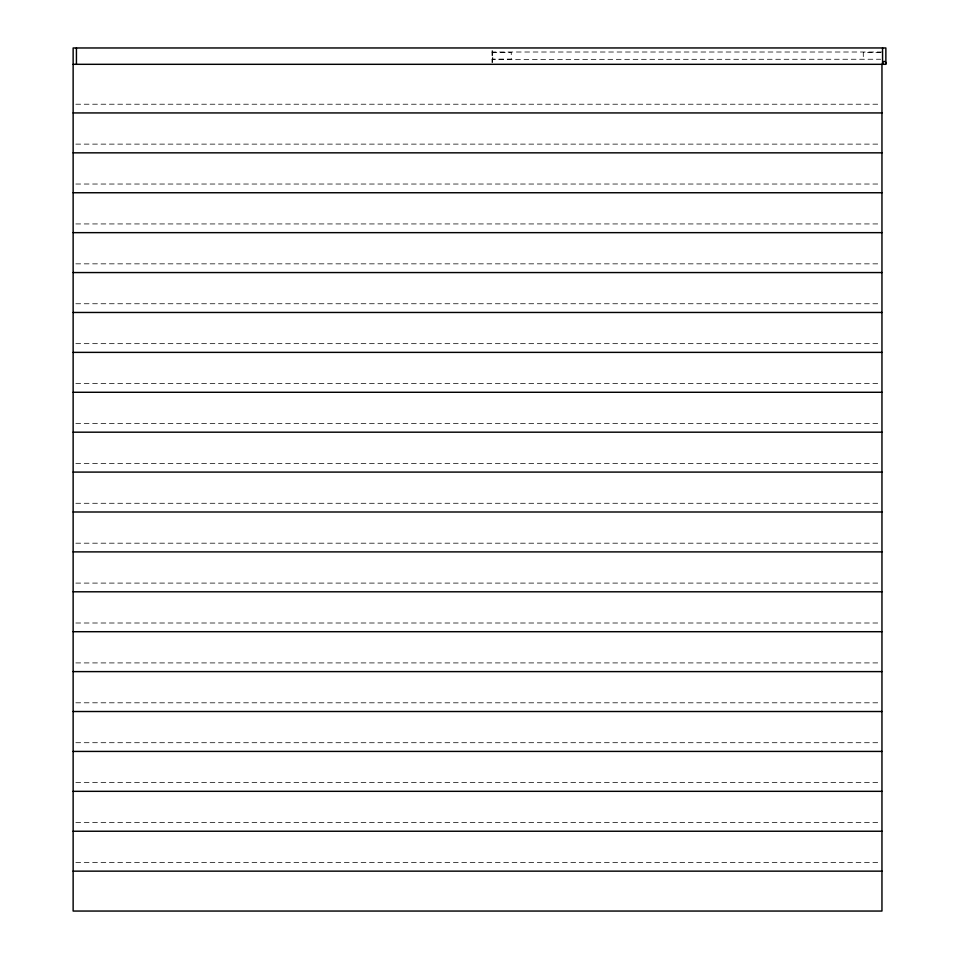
<?xml version="1.0" encoding="UTF-8"?>
<svg xmlns="http://www.w3.org/2000/svg" width="959" height="959" viewBox="0 0 959 959"><rect width="100%" height="100%" fill="white"/><g stroke="black" fill="none" stroke-linecap="round" stroke-linejoin="round"><path stroke-width="0.72" stroke-dasharray="4.79 3.6" d="M881.956 52.014L492.734 52.014L492.734 59.386L880.722 59.242M492.015 52.361L511.255 52.361L511.255 59.11L492.015 59.11M880.722 52.481L863.28 52.481L863.28 59.242M75.845 104.219L879.247 104.219M75.845 144.126L879.247 144.126M75.845 184.032L879.247 184.032M75.845 223.938L879.247 223.938M75.845 263.845L879.247 263.845M75.845 303.751L879.247 303.751M75.845 343.658L879.247 343.658M75.845 383.564L879.247 383.564M75.845 423.47L879.247 423.47M75.845 463.377L879.247 463.377M75.845 503.283L879.247 503.283M75.845 543.19L879.247 543.19M75.845 583.096L879.247 583.096M75.845 623.002L879.247 623.002M75.845 662.909L879.247 662.909M75.845 702.803L879.247 702.803M75.845 742.71L879.247 742.71M75.845 782.616L879.247 782.616M75.845 822.522L879.247 822.522M75.845 862.429L879.247 862.429M492.363 50.767L492.363 62.515M492.015 50.767L492.015 62.515"/><path stroke-width="1.44" d="M73.136 64.313L885.864 64.313L885.864 47.95L73.136 47.974L73.136 911.05L881.956 911.05L881.956 64.313M73.136 112.934L881.956 112.934M73.136 152.841L881.956 152.841M73.136 192.747L881.956 192.747M73.136 232.653L881.956 232.653M73.136 272.56L881.956 272.56M73.136 312.466L881.956 312.466M73.136 352.373L881.956 352.373M73.136 392.279L881.956 392.279M73.136 432.185L881.956 432.185M73.136 472.092L881.956 472.092M73.136 511.998L881.956 511.998M73.136 551.893L881.956 551.893M73.136 591.799L881.956 591.799M73.136 631.705L881.956 631.705M73.136 671.612L881.956 671.612M73.136 711.518L881.956 711.518M73.136 751.424L881.956 751.424M73.136 791.331L881.956 791.331M73.136 831.237L881.956 831.237M73.136 871.144L881.956 871.144M885.517 64.313C887.674 60.453 880.782 60.453 882.939 64.313M882.568 47.95L882.568 64.313M76.432 47.95L76.432 64.337"/></g></svg>
